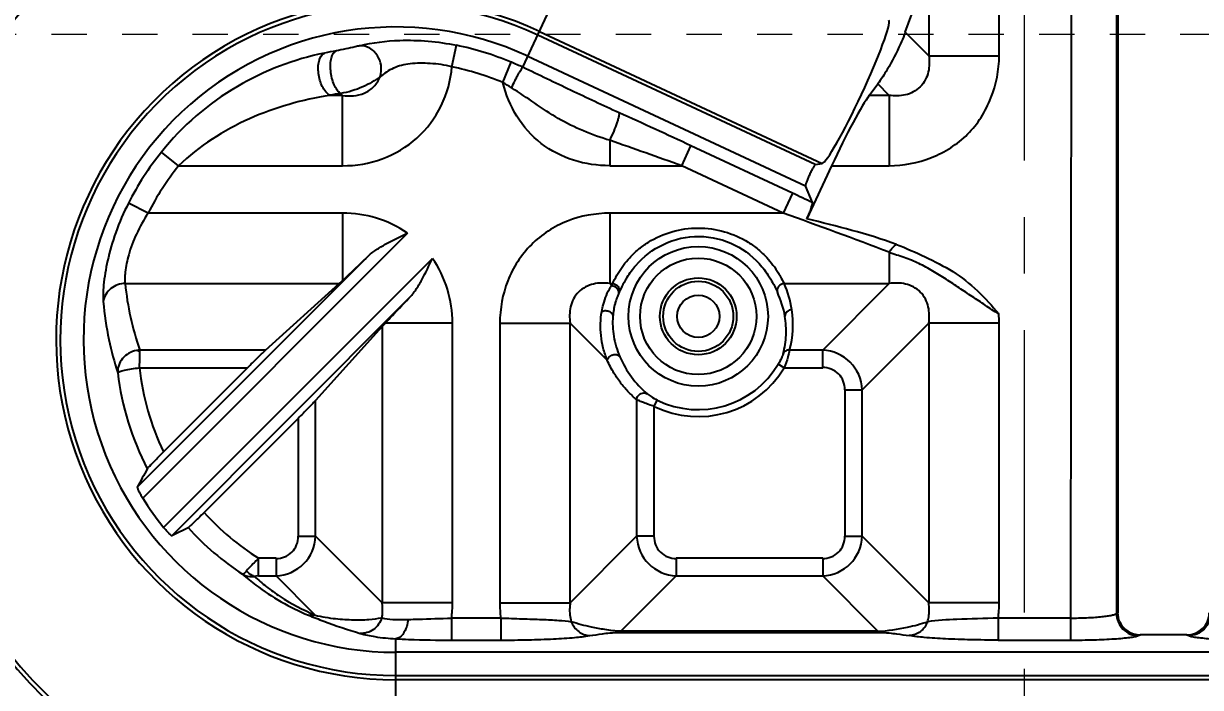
# Model space of a CAD drawing. Header units: millimetres. Extents: x 3054 to 4939, y -1170 to 130.
# Drawn here: x 3377.9 to 3428.8, y -272.4 to -243.7 of the extents above; entities that cross this region are included whole.
import ezdxf

# ---------------------------------------------------------------- set-up
doc = ezdxf.new("R2010")
doc.units = ezdxf.units.MM
doc.header["$LTSCALE"] = 16.335
doc.header["$PDMODE"] = 3
doc.header["$PDSIZE"] = 0.3125
doc.linetypes.add('CENTER', pattern=[0.6, 0.375, -0.075, 0.075, -0.075])
doc.linetypes.add('HIDDEN', pattern=[0.2, 0.1, -0.1])
doc.layers.get('0').update_dxf_attribs({"linetype": 'CONTINUOUS'})
doc.layers.get('Defpoints').update_dxf_attribs({"linetype": 'CONTINUOUS'})
doc.layers.add('21', color=7, linetype='CONTINUOUS')
doc.layers.add('center', color=1, linetype='CENTER', lineweight=9)
doc.layers.add('cool', color=153, linetype='HIDDEN', lineweight=9)
doc.styles.get("Standard").update_dxf_attribs({"font": 'txt', "width": 0.8})
doc.dimstyles.get("Standard").update_dxf_attribs({"dimtxt": 0.15625, "dimasz": 0.1875, "dimexe": 0.125, "dimexo": 0.0625, "dimtad": 0, "dimtih": 1, "dimtoh": 1, "dimdsep": 46, "dimtxsty": 'Standard', "dimcen": 0.09, "dimadec": 0, "dimazin": 0, "dimtp": 0.01, "dimtm": 0.01, "dimtfac": 1, "dimtofl": 0, "dimtmove": 0, "dimatfit": 3, "dimfxl": 0, "dimtolj": 1, "dimarcsym": 0})

# ---------------------------------------------------------------- blocks, each defined once
blk = doc.blocks.new('*D78')
at = {"color": 4, "lineweight": -2}
blk.add_line((3561.235, -283.18), (3589.582, -283.18), dxfattribs=at)
at = {"layer": 'Defpoints', "color": 0}
for p in [(3421.161, -226.18), (3561.235, -283.18), (3589.582, -283.18)]:
    blk.add_point(p, dxfattribs=at)
at = {"color": 6, "insert": (3596.915, -283.18), "char_height": 5, "attachment_point": 5}
blk.add_mtext('\\A1;57.00', dxfattribs=at)
blk = doc.blocks.new('*D79')
at = {"color": 4, "lineweight": -2}
blk.add_line((3481.854, -307.968), (3589.582, -307.968), dxfattribs=at)
at = {"layer": 'Defpoints', "color": 0}
for p in [(3421.161, -226.18), (3481.854, -307.968), (3589.582, -307.968)]:
    blk.add_point(p, dxfattribs=at)
at = {"color": 6, "insert": (3596.915, -307.968), "char_height": 5, "attachment_point": 5}
blk.add_mtext('\\A1;81.79', dxfattribs=at)
blk = doc.blocks.new('*D80')
at = {"color": 4, "lineweight": -2}
blk.add_line((3516.556, -324.18), (3589.582, -324.18), dxfattribs=at)
at = {"layer": 'Defpoints', "color": 0}
for p in [(3421.161, -226.18), (3516.556, -324.18), (3589.582, -324.18)]:
    blk.add_point(p, dxfattribs=at)
at = {"color": 6, "insert": (3596.915, -324.18), "char_height": 5, "attachment_point": 5}
blk.add_mtext('\\A1;98.00', dxfattribs=at)
blk = doc.blocks.new('*D81')
at = {"color": 4, "lineweight": -2}
blk.add_line((3547.495, -344.18), (3589.582, -344.18), dxfattribs=at)
at = {"layer": 'Defpoints', "color": 0}
for p in [(3421.161, -226.18), (3547.495, -344.18), (3589.582, -344.18)]:
    blk.add_point(p, dxfattribs=at)
at = {"color": 6, "insert": (3597.582, -344.18), "char_height": 5, "attachment_point": 5}
blk.add_mtext('\\A1;118.00', dxfattribs=at)
blk = doc.blocks.new('*D82')
at = {"color": 4, "lineweight": -2}
blk.add_line((3421.161, -379.512), (3421.161, -389.677), dxfattribs=at)
at = {"layer": 'Defpoints', "color": 0}
for p in [(3421.161, -226.18), (3421.161, -379.512), (3421.161, -389.677)]:
    blk.add_point(p, dxfattribs=at)
at = {"color": 6, "insert": (3421.161, -394.677), "char_height": 5, "attachment_point": 5, "rotation": 90}
blk.add_mtext('\\A1;0.00', dxfattribs=at)
blk = doc.blocks.new('*D83')
at = {"color": 4, "lineweight": -2}
blk.add_line((3474.154, -315.668), (3474.154, -389.677), dxfattribs=at)
at = {"layer": 'Defpoints', "color": 0}
for p in [(3421.161, -226.18), (3474.154, -315.668), (3474.154, -389.677)]:
    blk.add_point(p, dxfattribs=at)
at = {"color": 6, "insert": (3474.154, -397.677), "char_height": 5, "attachment_point": 5, "rotation": 90}
blk.add_mtext('\\A1;52.99', dxfattribs=at)
blk = doc.blocks.new('*D84')
at = {"color": 4, "lineweight": -2}
blk.add_line((3549.662, -339.842), (3549.662, -389.677), dxfattribs=at)
at = {"layer": 'Defpoints', "color": 0}
for p in [(3421.161, -226.18), (3549.662, -339.842), (3549.662, -389.677)]:
    blk.add_point(p, dxfattribs=at)
at = {"color": 6, "insert": (3549.662, -398.677), "char_height": 5, "attachment_point": 5, "rotation": 90}
blk.add_mtext('\\A1;128.50', dxfattribs=at)
blk = doc.blocks.new('*D93')
at = {"color": 4, "lineweight": -2}
blk.add_line((3343.835, -261.38), (3255.69, -261.38), dxfattribs=at)
at = {"layer": 'Defpoints', "color": 0}
for p in [(3421.161, -226.18), (3255.69, -261.38), (3343.835, -261.38)]:
    blk.add_point(p, dxfattribs=at)
at = {"color": 6, "insert": (3248.024, -261.38), "char_height": 5, "attachment_point": 5}
blk.add_mtext('\\A1;35.20', dxfattribs=at)
blk = doc.blocks.new('*D94')
at = {"color": 4, "lineweight": -2}
blk.add_line((3301.132, -283.18), (3255.69, -283.18), dxfattribs=at)
at = {"layer": 'Defpoints', "color": 0}
for p in [(3421.161, -226.18), (3255.69, -283.18), (3301.132, -283.18)]:
    blk.add_point(p, dxfattribs=at)
at = {"color": 6, "insert": (3248.357, -283.18), "char_height": 5, "attachment_point": 5}
blk.add_mtext('\\A1;57.00', dxfattribs=at)
blk = doc.blocks.new('*D95')
at = {"color": 4, "lineweight": -2}
blk.add_line((3360.454, -307.968), (3255.69, -307.968), dxfattribs=at)
at = {"layer": 'Defpoints', "color": 0}
for p in [(3421.161, -226.18), (3255.69, -307.968), (3360.454, -307.968)]:
    blk.add_point(p, dxfattribs=at)
at = {"color": 6, "insert": (3248.357, -307.968), "char_height": 5, "attachment_point": 5}
blk.add_mtext('\\A1;81.79', dxfattribs=at)
blk = doc.blocks.new('*D96')
at = {"color": 4, "lineweight": -2}
blk.add_line((3334.4, -324.18), (3255.69, -324.18), dxfattribs=at)
at = {"layer": 'Defpoints', "color": 0}
for p in [(3421.161, -226.18), (3255.69, -324.18), (3334.4, -324.18)]:
    blk.add_point(p, dxfattribs=at)
at = {"color": 6, "insert": (3248.357, -324.18), "char_height": 5, "attachment_point": 5}
blk.add_mtext('\\A1;98.00', dxfattribs=at)
blk = doc.blocks.new('*D97')
at = {"color": 4, "lineweight": -2}
blk.add_line((3286.776, -344.18), (3255.69, -344.18), dxfattribs=at)
at = {"layer": 'Defpoints', "color": 0}
for p in [(3421.161, -226.18), (3255.69, -344.18), (3286.776, -344.18)]:
    blk.add_point(p, dxfattribs=at)
at = {"color": 6, "insert": (3247.69, -344.18), "char_height": 5, "attachment_point": 5}
blk.add_mtext('\\A1;118.00', dxfattribs=at)
blk = doc.blocks.new('*D105')
at = {"color": 4, "lineweight": -2}
blk.add_line((3368.154, -315.668), (3368.154, -389.467), dxfattribs=at)
at = {"layer": 'Defpoints', "color": 0}
for p in [(3421.161, -226.18), (3368.154, -315.668), (3368.154, -389.467)]:
    blk.add_point(p, dxfattribs=at)
at = {"color": 6, "insert": (3368.154, -396.467), "char_height": 5, "attachment_point": 5, "rotation": 90}
blk.add_mtext('\\A1;53.01', dxfattribs=at)
blk = doc.blocks.new('*D106')
at = {"color": 4, "lineweight": -2}
blk.add_line((3345.76, -263.305), (3345.76, -389.467), dxfattribs=at)
at = {"layer": 'Defpoints', "color": 0}
for p in [(3421.161, -226.18), (3345.76, -263.305), (3345.76, -389.467)]:
    blk.add_point(p, dxfattribs=at)
at = {"color": 6, "insert": (3345.76, -397.134), "char_height": 5, "attachment_point": 5, "rotation": 90}
blk.add_mtext('\\A1;75.40', dxfattribs=at)
blk = doc.blocks.new('*D107')
at = {"color": 4, "lineweight": -2}
blk.add_line((3292.661, -352.98), (3292.661, -389.467), dxfattribs=at)
at = {"layer": 'Defpoints', "color": 0}
for p in [(3421.161, -226.18), (3292.661, -352.98), (3292.661, -389.467)]:
    blk.add_point(p, dxfattribs=at)
at = {"color": 6, "insert": (3292.661, -398.467), "char_height": 5, "attachment_point": 5, "rotation": 90}
blk.add_mtext('\\A1;128.50', dxfattribs=at)

msp = doc.modelspace()

# ---------------------------------------------------------------- linework, layer by layer
at = {"layer": '21', "color": 7, "linetype": 'Continuous'}
for p, q in [((3425.126, -226.189), (3425.133, -269.186)), ((3425.195, -226.12), (3425.195, -269.159)), ((3423.178, -227.582), (3423.154, -270.331)), ((3420.064, -245.105), (3420.064, -233.033)), ((3399.481, -245.606), (3404.103, -235.695)), ((3416.008, -244.09), (3417.023, -241.303)), ((3417.023, -241.303), (3417.023, -245.105)), ((3400.204, -244.056), (3412.421, -249.752)), ((3412.119, -249.808), (3400.129, -244.217)), ((3416.008, -244.09), (3417.023, -245.105)), ((3396.424, -245.588), (3396.616, -244.656)), ((3398.622, -246.265), (3398.988, -245.387)), ((3399.704, -245.128), (3411.693, -250.719)), ((3417.023, -245.105), (3420.064, -245.105)), ((3414.452, -246.816), (3414.82, -246.323)), ((3415.313, -246.816), (3414.82, -246.323)), ((3391.695, -246.816), (3391.147, -246.816)), ((3391.61, -246.73), (3391.695, -246.816)), ((3391.695, -249.856), (3391.695, -246.816)), ((3415.313, -246.816), (3414.452, -246.816)), ((3415.313, -246.816), (3415.313, -249.856)), ((3403.24, -248.756), (3403.241, -249.856)), ((3406.348, -249.856), (3406.75, -248.994)), ((3411.131, -251.037), (3406.75, -248.994)), ((3384.612, -249.856), (3383.868, -249.262)), ((3384.612, -249.856), (3391.695, -249.856)), ((3403.241, -249.856), (3406.348, -249.856)), ((3410.729, -251.899), (3406.348, -249.856)), ((3412.825, -249.856), (3411.758, -252.145)), ((3412.119, -249.808), (3412.421, -249.752)), ((3412.825, -249.856), (3415.313, -249.856)), ((3411.131, -251.037), (3410.729, -251.899)), ((3412.001, -251.444), (3411.693, -250.719)), ((3383.294, -251.899), (3382.446, -251.467)), ((3391.695, -251.899), (3383.294, -251.899)), ((3391.695, -251.899), (3391.695, -254.809)), ((3403.24, -251.899), (3403.24, -254.94)), ((3410.729, -251.899), (3403.24, -251.899)), ((3394.495, -252.764), (3383.062, -264.201)), ((3415.313, -253.589), (3415.313, -254.94)), ((3392.773, -253.781), (3382.825, -263.729)), ((3383.965, -265.468), (3395.581, -253.852)), ((3382.301, -254.94), (3391.552, -254.94)), ((3388.37, -257.813), (3391.552, -254.94)), ((3403.324, -255.024), (3403.24, -254.94)), ((3403.24, -254.94), (3403.362, -254.94)), ((3410.769, -254.94), (3415.313, -254.94)), ((3412.44, -257.813), (3415.313, -254.94)), ((3384.317, -265.827), (3394.566, -255.577)), ((3396.446, -256.65), (3393.543, -256.65)), ((3396.446, -268.723), (3396.446, -256.65)), ((3398.489, -256.65), (3398.489, -268.723)), ((3398.489, -256.65), (3401.53, -256.65)), ((3401.53, -268.723), (3401.53, -256.65)), ((3403.126, -258.246), (3401.53, -256.65)), ((3417.023, -256.65), (3414.15, -259.523)), ((3417.023, -256.65), (3417.023, -268.723)), ((3420.064, -256.65), (3417.023, -256.65)), ((3420.064, -268.723), (3420.064, -256.65)), ((3393.405, -256.8), (3390.532, -259.982)), ((3393.405, -256.8), (3393.405, -268.723)), ((3388.37, -257.813), (3382.942, -257.813)), ((3412.44, -257.813), (3411.007, -257.813)), ((3412.44, -258.573), (3412.44, -257.813)), ((3382.918, -258.574), (3387.589, -258.574)), ((3383.959, -262.204), (3387.589, -258.574)), ((3410.781, -258.573), (3410.522, -258.419)), ((3410.781, -258.573), (3412.44, -258.573)), ((3413.39, -259.523), (3413.39, -265.85)), ((3413.39, -259.523), (3414.15, -259.523)), ((3414.15, -265.85), (3414.15, -259.523)), ((3390.532, -265.85), (3390.532, -259.982)), ((3404.403, -259.949), (3404.403, -265.85)), ((3405.163, -260.242), (3405.295, -259.971)), ((3405.163, -265.85), (3405.163, -260.242)), ((3389.772, -260.762), (3385.715, -264.82)), ((3389.772, -260.762), (3389.772, -265.85)), ((3389.772, -265.85), (3390.532, -265.85)), ((3390.532, -265.85), (3393.405, -268.723)), ((3401.53, -268.723), (3404.403, -265.85)), ((3405.163, -265.85), (3404.403, -265.85)), ((3413.39, -265.85), (3414.15, -265.85)), ((3414.15, -265.85), (3417.023, -268.723)), ((3388.069, -267.56), (3388.069, -266.8)), ((3388.822, -266.8), (3388.069, -266.8)), ((3388.822, -266.8), (3388.822, -267.56)), ((3406.113, -266.8), (3406.113, -267.56)), ((3412.44, -266.8), (3406.113, -266.8)), ((3412.44, -266.8), (3412.44, -267.56)), ((3388.07, -267.56), (3388.822, -267.56)), ((3390.51, -269.248), (3388.822, -267.56)), ((3406.113, -267.56), (3403.724, -269.95)), ((3406.113, -267.56), (3412.44, -267.56)), ((3414.829, -269.95), (3412.44, -267.56)), ((3396.446, -268.723), (3393.405, -268.723)), ((3398.489, -268.723), (3401.53, -268.723)), ((3420.064, -268.723), (3417.023, -268.723)), ((3398.531, -269.379), (3396.404, -269.379)), ((3396.405, -269.379), (3396.405, -270.331)), ((3398.531, -269.379), (3398.531, -270.331)), ((3420.022, -269.379), (3420.022, -270.331)), ((3423.168, -269.379), (3420.022, -269.379)), ((3425.133, -269.186), (3425.195, -269.159)), ((3403.724, -269.95), (3403.724, -269.999)), ((3414.829, -269.95), (3403.724, -269.95)), ((3403.724, -269.999), (3414.829, -269.999)), ((3414.829, -269.95), (3414.829, -269.999)), ((3394.001, -280.636), (3394, -270.272)), ((3396.405, -270.331), (3398.531, -270.331)), ((3420.022, -270.331), (3423.154, -270.331)), ((3426.074, -270.138), (3426.151, -270.103)), ((3428.18, -270.103), (3426.151, -270.103)), ((3428.18, -270.103), (3428.257, -270.138)), ((3438.22, -270.856), (3394, -270.856)), ((3394, -271.862), (3438.22, -271.862)), ((3438.22, -272.04), (3394, -272.04))]:
    msp.add_line(p, q, dxfattribs=at)
for radius in [3.013, 2.514, 1.658, 1.514, 0.915]:
    msp.add_circle((3407.065, -256.355), radius, dxfattribs=at)
at = {"layer": '21', "color": 8, "linetype": 'HIDDEN'}
msp.add_arc((3427.165, -221.18), 87.821, 218.45894, 155.70987, dxfattribs=at)
at = {"layer": '21', "color": 7, "linetype": 'Continuous'}
for centre, radius, start, end in [((3427.165, -221.18), 85.811, 91.12889, 269.34896), ((3427.165, -221.18), 85.811, 270.6696, 358.87114), ((3394, -257.36), 22.684, 65, 270.0003), ((3394, -257.36), 21.679, 65, 270), ((3394, -257.36), 21.5, 65, 270), ((3394, -257.36), 14.68, 65, 270), ((3394, -257.36), 14.501, 65, 270), ((3394, -257.36), 13.496, 65, 269.9996), ((3394.002, -260.021), 15.345, 99.7025, 101.6006), ((3394, -257.36), 12.971, 67.3857, 78.3679), ((3394, -257.36), 12.019, 67.3853, 78.3678), ((3394.537, -256.068), 11.572, 64.7046, 67.3786), ((3394.893, -252.733), 7.466, 56.6745, 60.0306), ((3394.003, -260.971), 14.441, 99.5393, 101.4071), ((3282.499, -515.436), 293.989, 64.99881, 65.66524), ((3291.286, -569.827), 340.03, 70.22127, 70.77677), ((3394, -257.36), 12.971, 141.3671, 152.9769), ((3394, -257.36), 12.019, 141.367, 152.9766), ((3288.015, -515.069), 291.325, 64.8118, 65.00084), ((3323.316, -496.06), 259.338, 69.22258, 70.30195), ((3394.566, -253.709), 12.327, 185.7297, 199.4452), ((3380.856, -243.126), 15.936, 312.1549, 312.8548), ((3404.862, -256.097), 1.875, 145.0783, 147.5589), ((3407.048, -256.652), 4.064, 155.5241, 156.3866), ((3407.303, -256.771), 4.345, 155.0786, 155.4838), ((3428.637, -266.777), 27.491, 155.1744, 155.3548), ((3411.975, -259.078), 9.137, 154.9279, 155.1244), ((3410.157, -258.227), 7.129, 154.5369, 154.9311), ((3408.335, -257.353), 5.108, 150.1123, 154.5984), ((3406.993, -256.694), 4.164, 8.6189, 24.9131), ((3394.673, -254.602), 13.362, 184.8029, 191.9137), ((3407.123, -256.975), 3.851, 154.4272, 155.6907), ((3407.004, -256.978), 3.855, 9.2971, 25.5857), ((3406.962, -256.7), 4.195, 344.6102, 8.6329), ((3414.883, -256.648), 5.181, 359.978, 4.4671), ((3403.937, -266.318), 14.195, 137.072, 137.8916), ((3394.625, -254.612), 13.314, 191.9119, 198.3066), ((3407.741, -256.334), 4.433, 203.5928, 229.371), ((3412.358, -259.605), 1.794, 2.5951, 87.4056), ((3394, -257.36), 12.101, 186.8049, 207.4324), ((3394, -257.36), 11.149, 186.2503, 205.7515), ((3407.065, -256.355), 4.327, 243.9196, 329.1615), ((3407.065, -256.355), 4.026, 243.9196, 329.1616), ((3521.777, -339.406), 158.223, 151.09807, 151.42606), ((3394, -257.36), 12.901, 212.0195, 218.936), ((3394, -257.36), 11.149, 221.9978, 237.8558), ((3394, -257.36), 12.101, 222.1249, 236.8277), ((3388.741, -265.768), 1.794, 272.5947, 357.4056), ((3406.195, -265.768), 1.794, 182.5945, 267.4056), ((3412.358, -265.768), 1.794, 272.5945, 357.4056), ((3394, -257.36), 23.213, 208.603, 228.9566), ((3394, -257.36), 24.115, 208.6027, 228.9571), ((3391.296, -268.724), 5.151, 352.6966, 0.0166), ((3403.635, -268.725), 5.146, 179.9765, 187.3027), ((3414.914, -268.724), 5.15, 352.6956, 0.0169)]:
    msp.add_arc(centre, radius, start, end, dxfattribs=at)
for centre, major_axis, ratio, start_param, end_param in [((3413.845, -246.654), (1.444, 3.097), 0.087489, -3.079289, -0.062303), ((3413.135, -249.856), (1.51, 3.214), 0.079183, 0.368803, 1.607987), ((3426.164, -269.146), (0.888, 0.396), 0.981863, 3.141593, 4.285729)]:
    msp.add_ellipse(centre, major_axis=major_axis, ratio=ratio, start_param=start_param, end_param=end_param, dxfattribs=at)
for points, knots in [([(3392.433, -244.676), (3392.998, -244.537), (3394.4, -244.362), (3395.812, -244.49), (3396.616, -244.656)], [0, 0, 0, 0, 0.415317, 1, 1, 1, 1]), ([(3416.008, -244.09), (3415.994, -244.127), (3415.93, -244.297), (3415.859, -244.465), (3415.801, -244.595)], [0, 0, 0, 0, 0.217074, 1, 1, 1, 1]), ([(3390.917, -244.989), (3389.6, -245.26), (3386.941, -246.269), (3384.77, -248.134), (3383.868, -249.262)], [0, 0, 0, 0, 0.482076, 1, 1, 1, 1]), ([(3391.147, -246.816), (3391.08, -246.78), (3390.951, -246.661), (3390.762, -246.347), (3390.657, -245.974), (3390.638, -245.594), (3390.672, -245.284), (3390.79, -245.04), (3390.917, -244.989)], [0, 0, 0, 0, 0.110566, 0.248787, 0.533818, 0.667264, 0.800645, 1, 1, 1, 1]), ([(3391.61, -246.73), (3391.553, -246.694), (3391.446, -246.578), (3391.275, -246.259), (3391.18, -245.869), (3391.166, -245.467), (3391.204, -245.167), (3391.305, -244.938), (3391.416, -244.895)], [0, 0, 0, 0, 0.100194, 0.229403, 0.536767, 0.689016, 0.822054, 1, 1, 1, 1]), ([(3392.433, -244.676), (3392.37, -244.692), (3392.034, -244.773), (3391.694, -244.846), (3391.416, -244.895)], [0, 0, 0, 0, 0.185374, 1, 1, 1, 1]), ([(3393.321, -246.014), (3393.373, -245.857), (3393.393, -245.53), (3393.226, -245.083), (3392.899, -244.747), (3392.583, -244.665), (3392.433, -244.676)], [0, 0, 0, 0, 0.26709, 0.507534, 0.755697, 1, 1, 1, 1]), ([(3415.801, -244.595), (3415.632, -244.974), (3415.325, -245.563), (3414.969, -246.124), (3414.82, -246.323)], [0, 0, 0, 0, 0.625519, 1, 1, 1, 1]), ([(3391.695, -249.856), (3392.276, -249.856), (3393.449, -249.654), (3394.986, -248.746), (3396.056, -247.316), (3396.37, -246.167), (3396.424, -245.588)], [0, 0, 0, 0, 0.250176, 0.500086, 0.749926, 1, 1, 1, 1]), ([(3396.424, -245.588), (3396.116, -245.506), (3395.51, -245.421), (3394.655, -245.422), (3393.894, -245.592), (3393.5, -245.872), (3393.321, -246.014)], [0, 0, 0, 0, 0.293922, 0.561698, 0.788889, 1, 1, 1, 1]), ([(3417.023, -245.105), (3417.056, -245.336), (3417.055, -245.703), (3416.89, -246.159), (3416.667, -246.461), (3416.364, -246.684), (3415.909, -246.848), (3415.543, -246.849), (3415.313, -246.816)], [0, 0, 0, 0, 0.243644, 0.370968, 0.500263, 0.629998, 0.756753, 1, 1, 1, 1]), ([(3415.313, -249.856), (3415.932, -249.856), (3416.874, -249.665), (3417.986, -249.101), (3418.974, -248.329), (3419.813, -246.969), (3420.064, -245.725), (3420.064, -245.105)], [0, 0, 0, 0, 0.249656, 0.375223, 0.500702, 0.750424, 1, 1, 1, 1]), ([(3393.321, -246.014), (3393.092, -246.186), (3392.546, -246.497), (3391.943, -246.686), (3391.61, -246.73)], [0, 0, 0, 0, 0.460682, 1, 1, 1, 1]), ([(3391.695, -246.816), (3391.85, -246.84), (3392.171, -246.854), (3392.653, -246.747), (3393.074, -246.459), (3393.257, -246.168), (3393.321, -246.014)], [0, 0, 0, 0, 0.239498, 0.487581, 0.743896, 1, 1, 1, 1]), ([(3398.994, -246.495), (3399.044, -246.389), (3399.12, -246.23), (3399.224, -246.027), (3399.297, -245.889), (3399.362, -245.775), (3399.413, -245.689), (3399.451, -245.637), (3399.472, -245.61), (3399.481, -245.606)], [0, 0, 0, 0, 0.34613, 0.518073, 0.674862, 0.805964, 0.905189, 0.968976, 1, 1, 1, 1]), ([(3403.643, -247.567), (3402.941, -247.254), (3401.553, -246.602), (3400.171, -245.937), (3399.481, -245.606)], [0, 0, 0, 0, 0.501126, 1, 1, 1, 1]), ([(3403.241, -249.856), (3402.715, -249.851), (3401.656, -249.704), (3400.221, -248.972), (3399.152, -247.768), (3398.747, -246.776), (3398.622, -246.265)], [0, 0, 0, 0, 0.250172, 0.500061, 0.74993, 1, 1, 1, 1]), ([(3403.24, -248.757), (3402.852, -248.648), (3402.09, -248.373), (3401.006, -247.831), (3399.994, -247.169), (3399.343, -246.694), (3398.994, -246.495)], [0, 0, 0, 0, 0.25022, 0.501068, 0.750538, 1, 1, 1, 1]), ([(3391.147, -246.816), (3389.958, -247.001), (3387.594, -247.669), (3385.495, -249.005), (3384.612, -249.857)], [0, 0, 0, 0, 0.495162, 1, 1, 1, 1]), ([(3403.24, -248.756), (3403.307, -248.625), (3403.423, -248.377), (3403.542, -248.072), (3403.61, -247.858), (3403.643, -247.73), (3403.656, -247.637), (3403.654, -247.581), (3403.643, -247.567)], [0, 0, 0, 0, 0.347882, 0.647023, 0.772157, 0.879015, 0.956836, 1, 1, 1, 1]), ([(3412.119, -249.808), (3412.113, -249.809), (3412.101, -249.822), (3412.081, -249.847), (3412.055, -249.888), (3412.01, -249.965), (3411.947, -250.084), (3411.87, -250.243), (3411.797, -250.404), (3411.746, -250.53), (3411.715, -250.616), (3411.7, -250.663), (3411.693, -250.695), (3411.691, -250.714), (3411.693, -250.719)], [0, 0, 0, 0, 0.016545, 0.048765, 0.096341, 0.157946, 0.314197, 0.496382, 0.67913, 0.836982, 0.899706, 0.948562, 0.982154, 1, 1, 1, 1]), ([(3382.446, -251.467), (3382.237, -251.877), (3381.882, -252.694), (3381.534, -253.888), (3381.383, -254.795), (3381.346, -255.384), (3381.349, -255.62), (3381.357, -255.72)], [0, 0, 0, 0, 0.311541, 0.600737, 0.840219, 0.932089, 1, 1, 1, 1]), ([(3411.758, -252.145), (3411.795, -252.06), (3411.862, -251.903), (3411.934, -251.716), (3411.975, -251.593), (3411.994, -251.526), (3412.003, -251.479), (3412.005, -251.453), (3412.001, -251.444)], [0, 0, 0, 0, 0.375379, 0.685212, 0.805439, 0.898838, 0.963754, 1, 1, 1, 1]), ([(3383.294, -251.899), (3383.104, -252.187), (3382.781, -252.769), (3382.45, -253.628), (3382.314, -254.286), (3382.286, -254.705), (3382.292, -254.871), (3382.301, -254.94)], [0, 0, 0, 0, 0.318335, 0.611966, 0.847748, 0.935444, 1, 1, 1, 1]), ([(3394.495, -252.764), (3394.089, -252.482), (3393.183, -252.041), (3392.189, -251.904), (3391.695, -251.899)], [0, 0, 0, 0, 0.499907, 1, 1, 1, 1]), ([(3403.24, -251.899), (3402.62, -251.911), (3401.364, -252.121), (3399.76, -253.17), (3398.713, -254.774), (3398.5, -256.03), (3398.489, -256.65)], [0, 0, 0, 0, 0.250129, 0.500013, 0.749892, 1, 1, 1, 1]), ([(3415.625, -253.252), (3414.996, -253.018), (3413.71, -252.63), (3412.409, -252.304), (3411.758, -252.145)], [0, 0, 0, 0, 0.499965, 1, 1, 1, 1]), ([(3403.6, -254.494), (3403.744, -254.255), (3404.015, -253.894), (3404.467, -253.459), (3405.054, -253.036), (3405.919, -252.649), (3407.06, -252.491), (3408.202, -252.647), (3409.069, -253.031), (3409.657, -253.453), (3410.111, -253.888), (3410.383, -254.249), (3410.528, -254.489)], [0, 0, 0, 0, 0.101141, 0.161731, 0.226366, 0.361779, 0.499765, 0.63776, 0.773217, 0.837909, 0.898582, 1, 1, 1, 1]), ([(3392.773, -253.781), (3392.886, -253.671), (3393.146, -253.476), (3393.718, -253.135), (3394.179, -252.915), (3394.49, -252.77)], [0, 0, 0, 0, 0.236217, 0.485058, 1, 1, 1, 1]), ([(3404.363, -254.159), (3404.691, -253.781), (3405.532, -253.13), (3407.108, -252.78), (3408.671, -253.166), (3409.496, -253.832), (3409.814, -254.214)], [0, 0, 0, 0, 0.243405, 0.500857, 0.758285, 1, 1, 1, 1]), ([(3415.313, -253.589), (3415.362, -253.517), (3415.455, -253.396), (3415.567, -253.285), (3415.625, -253.252)], [0, 0, 0, 0, 0.566848, 1, 1, 1, 1]), ([(3420.048, -256.245), (3419.847, -256.134), (3419.47, -255.876), (3418.902, -255.503), (3418.34, -255.129), (3417.781, -254.751), (3417.203, -254.393), (3416.599, -254.065), (3415.962, -253.805), (3415.521, -253.679), (3415.313, -253.589)], [0, 0, 0, 0, 0.12624, 0.250996, 0.374189, 0.497383, 0.622226, 0.748538, 0.875088, 1, 1, 1, 1]), ([(3415.625, -253.252), (3416.047, -253.409), (3416.868, -253.784), (3418.085, -254.383), (3419.152, -255.23), (3419.756, -255.901), (3420.048, -256.245)], [0, 0, 0, 0, 0.250074, 0.500073, 0.749935, 1, 1, 1, 1]), ([(3392.773, -253.781), (3392.67, -253.881), (3392.314, -254.226), (3391.954, -254.568), (3391.695, -254.809)], [0, 0, 0, 0, 0.287561, 1, 1, 1, 1]), ([(3394.566, -255.577), (3394.676, -255.464), (3394.875, -255.204), (3395.216, -254.627), (3395.436, -254.164), (3395.581, -253.852)], [0, 0, 0, 0, 0.236558, 0.485518, 1, 1, 1, 1]), ([(3396.446, -256.65), (3396.443, -256.156), (3396.303, -255.163), (3395.865, -254.256), (3395.581, -253.852)], [0, 0, 0, 0, 0.5001, 1, 1, 1, 1]), ([(3403.906, -254.807), (3403.935, -254.757), (3404.071, -254.53), (3404.228, -254.315), (3404.363, -254.159)], [0, 0, 0, 0, 0.221132, 1, 1, 1, 1]), ([(3409.814, -254.214), (3409.888, -254.302), (3410.114, -254.6), (3410.298, -254.927), (3410.41, -255.161)], [0, 0, 0, 0, 0.306863, 1, 1, 1, 1]), ([(3403.362, -254.94), (3403.377, -254.911), (3403.451, -254.76), (3403.53, -254.611), (3403.6, -254.494)], [0, 0, 0, 0, 0.19539, 1, 1, 1, 1]), ([(3410.528, -254.489), (3410.554, -254.534), (3410.64, -254.681), (3410.715, -254.834), (3410.769, -254.94)], [0, 0, 0, 0, 0.303733, 1, 1, 1, 1]), ([(3382.301, -254.94), (3382.085, -254.942), (3381.638, -255.091), (3381.391, -255.505), (3381.357, -255.72)], [0, 0, 0, 0, 0.497637, 1, 1, 1, 1]), ([(3403.24, -254.94), (3403.009, -254.906), (3402.642, -254.908), (3402.186, -255.071), (3401.882, -255.292), (3401.661, -255.596), (3401.498, -256.052), (3401.496, -256.419), (3401.53, -256.65)], [0, 0, 0, 0, 0.243802, 0.370664, 0.499992, 0.629321, 0.7562, 1, 1, 1, 1]), ([(3402.896, -256.151), (3402.914, -256.045), (3402.993, -255.676), (3403.135, -255.319), (3403.279, -255.091)], [0, 0, 0, 0, 0.285709, 1, 1, 1, 1]), ([(3403.324, -255.024), (3403.36, -255.025), (3403.435, -255.045), (3403.565, -255.123), (3403.618, -255.241), (3403.621, -255.315)], [0, 0, 0, 0, 0.24164, 0.503782, 1, 1, 1, 1]), ([(3403.362, -254.94), (3403.406, -254.942), (3403.495, -254.97), (3403.639, -255.077), (3403.673, -255.231), (3403.65, -255.313)], [0, 0, 0, 0, 0.248663, 0.516155, 1, 1, 1, 1]), ([(3410.41, -255.161), (3410.416, -255.175), (3410.44, -255.225), (3410.464, -255.276), (3410.481, -255.313)], [0, 0, 0, 0, 0.272917, 1, 1, 1, 1]), ([(3410.769, -254.94), (3410.726, -254.942), (3410.637, -254.969), (3410.493, -255.075), (3410.458, -255.23), (3410.481, -255.313)], [0, 0, 0, 0, 0.245418, 0.511433, 1, 1, 1, 1]), ([(3417.023, -256.65), (3417.057, -256.419), (3417.055, -256.052), (3416.892, -255.596), (3416.671, -255.292), (3416.367, -255.071), (3415.911, -254.908), (3415.544, -254.906), (3415.313, -254.94)], [0, 0, 0, 0, 0.243809, 0.370672, 0.500004, 0.629333, 0.756208, 1, 1, 1, 1]), ([(3393.543, -256.65), (3393.614, -256.574), (3393.952, -256.213), (3394.294, -255.857), (3394.566, -255.577)], [0, 0, 0, 0, 0.210783, 1, 1, 1, 1]), ([(3403.513, -255.653), (3403.497, -255.704), (3403.43, -255.933), (3403.39, -256.17), (3403.375, -256.355)], [0, 0, 0, 0, 0.223924, 1, 1, 1, 1]), ([(3403.614, -255.39), (3403.605, -255.41), (3403.568, -255.496), (3403.536, -255.584), (3403.513, -255.653)], [0, 0, 0, 0, 0.231226, 1, 1, 1, 1]), ([(3403.126, -258.246), (3403.061, -258.075), (3402.948, -257.726), (3402.824, -257.025), (3402.836, -256.49), (3402.896, -256.151)], [0, 0, 0, 0, 0.258042, 0.515339, 1, 1, 1, 1]), ([(3402.896, -256.151), (3402.949, -256.12), (3403.071, -256.092), (3403.231, -256.135), (3403.342, -256.228), (3403.374, -256.313), (3403.375, -256.355)], [0, 0, 0, 0, 0.3033, 0.582565, 0.790114, 1, 1, 1, 1]), ([(3411.109, -256.07), (3411.034, -256.071), (3410.879, -256.13), (3410.81, -256.282), (3410.808, -256.355)], [0, 0, 0, 0, 0.509466, 1, 1, 1, 1]), ([(3403.375, -256.355), (3403.352, -256.643), (3403.38, -257.246), (3403.555, -257.825), (3403.678, -258.108)], [0, 0, 0, 0, 0.482369, 1, 1, 1, 1]), ([(3410.731, -257.976), (3410.801, -257.712), (3410.886, -257.169), (3410.852, -256.622), (3410.808, -256.355)], [0, 0, 0, 0, 0.503335, 1, 1, 1, 1]), ([(3382.797, -257.828), (3382.679, -257.85), (3382.452, -257.932), (3382.178, -258.159), (3382.005, -258.459), (3381.977, -258.686), (3381.985, -258.794)], [0, 0, 0, 0, 0.260584, 0.516633, 0.76249, 1, 1, 1, 1]), ([(3382.931, -258.366), (3382.936, -258.298), (3382.936, -258.201), (3382.935, -258.076), (3382.936, -257.995), (3382.937, -257.935), (3382.938, -257.892), (3382.938, -257.865), (3382.939, -257.843), (3382.929, -257.826), (3382.91, -257.821), (3382.886, -257.821), (3382.847, -257.823), (3382.817, -257.826), (3382.797, -257.828)], [0, 0, 0, 0, 0.300248, 0.434717, 0.555305, 0.659795, 0.705389, 0.746286, 0.782414, 0.801036, 0.827135, 0.864505, 0.909283, 1, 1, 1, 1]), ([(3382.933, -258.353), (3382.934, -258.334), (3382.938, -258.26), (3382.941, -258.186), (3382.942, -258.132)], [0, 0, 0, 0, 0.261694, 1, 1, 1, 1]), ([(3382.942, -258.132), (3382.943, -258.097), (3382.943, -257.991), (3382.942, -257.885), (3382.942, -257.813)], [0, 0, 0, 0, 0.326394, 1, 1, 1, 1]), ([(3387.589, -258.573), (3387.733, -258.429), (3387.99, -258.176), (3388.247, -257.924), (3388.363, -257.819)], [0, 0, 0, 0, 0.56546, 1, 1, 1, 1]), ([(3403.126, -258.246), (3403.141, -258.181), (3403.23, -258.067), (3403.401, -257.998), (3403.567, -258.004), (3403.654, -258.066), (3403.678, -258.108)], [0, 0, 0, 0, 0.292828, 0.578932, 0.785507, 1, 1, 1, 1]), ([(3404.403, -259.949), (3404.283, -259.856), (3404.055, -259.632), (3403.72, -259.258), (3403.398, -258.793), (3403.214, -258.44), (3403.126, -258.246)], [0, 0, 0, 0, 0.212948, 0.444243, 0.702669, 1, 1, 1, 1]), ([(3410.731, -257.976), (3410.714, -258.039), (3410.647, -258.189), (3410.573, -258.335), (3410.522, -258.419)], [0, 0, 0, 0, 0.399181, 1, 1, 1, 1]), ([(3411.007, -257.813), (3410.95, -257.811), (3410.835, -257.839), (3410.754, -257.927), (3410.731, -257.976)], [0, 0, 0, 0, 0.508088, 1, 1, 1, 1]), ([(3411.007, -257.813), (3410.987, -257.914), (3410.92, -258.171), (3410.839, -258.423), (3410.781, -258.573)], [0, 0, 0, 0, 0.389946, 1, 1, 1, 1]), ([(3381.985, -258.794), (3381.99, -258.782), (3382.021, -258.762), (3382.08, -258.737), (3382.169, -258.709), (3382.335, -258.668), (3382.588, -258.621), (3382.803, -258.59), (3382.918, -258.575)], [0, 0, 0, 0, 0.03874, 0.106098, 0.202902, 0.326554, 0.638506, 1, 1, 1, 1]), ([(3413.401, -259.523), (3413.401, -259.277), (3413.207, -258.756), (3412.686, -258.562), (3412.44, -258.562)], [0, 0, 0, 0, 0.499994, 1, 1, 1, 1]), ([(3404.403, -259.949), (3404.408, -259.889), (3404.453, -259.779), (3404.577, -259.681), (3404.719, -259.647), (3404.812, -259.672), (3404.854, -259.698)], [0, 0, 0, 0, 0.299354, 0.550793, 0.755119, 1, 1, 1, 1]), ([(3404.854, -259.698), (3404.908, -259.744), (3405.052, -259.841), (3405.203, -259.926), (3405.295, -259.971)], [0, 0, 0, 0, 0.407274, 1, 1, 1, 1]), ([(3390.527, -259.988), (3390.422, -260.105), (3390.169, -260.362), (3389.916, -260.618), (3389.772, -260.762)], [0, 0, 0, 0, 0.434542, 1, 1, 1, 1]), ([(3405.163, -260.242), (3405.082, -260.215), (3404.926, -260.166), (3404.712, -260.087), (3404.54, -260.016), (3404.44, -259.973), (3404.403, -259.949)], [0, 0, 0, 0, 0.313586, 0.601551, 0.837818, 1, 1, 1, 1]), ([(3383.26, -262.935), (3383.266, -262.925), (3383.29, -262.898), (3383.334, -262.846), (3383.403, -262.773), (3383.528, -262.641), (3383.715, -262.449), (3383.874, -262.289), (3383.959, -262.204)], [0, 0, 0, 0, 0.03488, 0.103935, 0.203873, 0.330583, 0.644245, 1, 1, 1, 1]), ([(3382.825, -263.729), (3382.822, -263.734), (3382.828, -263.752), (3382.837, -263.784), (3382.858, -263.831), (3382.898, -263.916), (3382.966, -264.042), (3383.027, -264.145), (3383.061, -264.199)], [0, 0, 0, 0, 0.031461, 0.096656, 0.193669, 0.318896, 0.635182, 1, 1, 1, 1]), ([(3385.715, -264.82), (3385.633, -264.902), (3385.479, -265.054), (3385.296, -265.232), (3385.172, -265.349), (3385.105, -265.411), (3385.058, -265.451), (3385.035, -265.472), (3385.026, -265.477)], [0, 0, 0, 0, 0.365024, 0.680792, 0.805537, 0.902245, 0.9678, 1, 1, 1, 1]), ([(3384.317, -265.827), (3384.313, -265.829), (3384.297, -265.819), (3384.275, -265.803), (3384.239, -265.771), (3384.174, -265.708), (3384.08, -265.606), (3384.005, -265.517), (3383.965, -265.468)], [0, 0, 0, 0, 0.027105, 0.087467, 0.180966, 0.304903, 0.625352, 1, 1, 1, 1]), ([(3388.822, -266.811), (3389.068, -266.811), (3389.59, -266.617), (3389.783, -266.096), (3389.783, -265.85)], [0, 0, 0, 0, 0.499993, 1, 1, 1, 1]), ([(3405.152, -265.85), (3405.152, -266.096), (3405.346, -266.617), (3405.867, -266.811), (3406.113, -266.811)], [0, 0, 0, 0, 0.499994, 1, 1, 1, 1]), ([(3412.44, -266.811), (3412.686, -266.811), (3413.207, -266.617), (3413.401, -266.096), (3413.401, -265.85)], [0, 0, 0, 0, 0.499994, 1, 1, 1, 1]), ([(3388.069, -266.8), (3388.018, -266.848), (3387.839, -267.022), (3387.666, -267.202), (3387.548, -267.337)], [0, 0, 0, 0, 0.281572, 1, 1, 1, 1]), ([(3387.548, -267.337), (3387.514, -267.375), (3387.469, -267.427), (3387.412, -267.475), (3387.389, -267.488), (3387.38, -267.489)], [0, 0, 0, 0, 0.672081, 0.878687, 1, 1, 1, 1]), ([(3387.883, -267.579), (3387.852, -267.569), (3387.724, -267.515), (3387.615, -267.42), (3387.548, -267.337)], [0, 0, 0, 0, 0.230432, 1, 1, 1, 1]), ([(3387.379, -267.489), (3387.564, -267.651), (3388.43, -268.358), (3389.416, -268.92), (3390.222, -269.253)], [0, 0, 0, 0, 0.219584, 1, 1, 1, 1]), ([(3387.38, -267.489), (3387.416, -267.51), (3387.573, -267.583), (3387.754, -267.598), (3387.883, -267.579)], [0, 0, 0, 0, 0.243379, 1, 1, 1, 1]), ([(3388.07, -267.56), (3388.053, -267.56), (3387.991, -267.561), (3387.927, -267.565), (3387.883, -267.579)], [0, 0, 0, 0, 0.264981, 1, 1, 1, 1]), ([(3387.883, -267.579), (3388.05, -267.732), (3388.411, -268.036), (3389.254, -268.649), (3389.984, -269.027), (3390.51, -269.248)], [0, 0, 0, 0, 0.217562, 0.451993, 1, 1, 1, 1]), ([(3393.397, -269.368), (3393.407, -269.317), (3393.438, -269.103), (3393.429, -268.884), (3393.405, -268.723)], [0, 0, 0, 0, 0.242591, 1, 1, 1, 1]), ([(3401.53, -268.723), (3401.52, -268.793), (3401.493, -269.064), (3401.52, -269.343), (3401.58, -269.535)], [0, 0, 0, 0, 0.260913, 1, 1, 1, 1]), ([(3416.973, -269.535), (3416.994, -269.469), (3417.056, -269.203), (3417.052, -268.924), (3417.023, -268.723)], [0, 0, 0, 0, 0.255817, 1, 1, 1, 1]), ([(3390.51, -269.248), (3390.486, -269.255), (3390.392, -269.273), (3390.292, -269.27), (3390.222, -269.253)], [0, 0, 0, 0, 0.256695, 1, 1, 1, 1]), ([(3390.222, -269.253), (3390.442, -269.343), (3391.175, -269.63), (3391.923, -269.88), (3392.45, -270.039)], [0, 0, 0, 0, 0.301204, 1, 1, 1, 1]), ([(3390.51, -269.248), (3390.8, -269.326), (3391.231, -269.393), (3391.787, -269.437), (3392.265, -269.462), (3392.8, -269.451), (3393.209, -269.4), (3393.397, -269.368)], [0, 0, 0, 0, 0.309016, 0.448311, 0.575257, 0.803054, 1, 1, 1, 1]), ([(3393.398, -269.368), (3393.365, -269.467), (3393.265, -269.659), (3392.977, -269.96), (3392.649, -270.057), (3392.45, -270.039)], [0, 0, 0, 0, 0.25343, 0.515305, 1, 1, 1, 1]), ([(3393.397, -269.368), (3393.548, -269.411), (3393.811, -269.442), (3394.191, -269.449), (3394.414, -269.447), (3394.532, -269.441)], [0, 0, 0, 0, 0.413441, 0.688714, 1, 1, 1, 1]), ([(3394.532, -269.441), (3394.521, -269.543), (3394.459, -269.861), (3394.235, -270.245), (3394, -270.272)], [0, 0, 0, 0, 0.302435, 1, 1, 1, 1]), ([(3394.532, -269.441), (3394.675, -269.436), (3395.3, -269.413), (3395.924, -269.395), (3396.404, -269.379)], [0, 0, 0, 0, 0.230198, 1, 1, 1, 1]), ([(3398.531, -269.379), (3398.841, -269.388), (3399.436, -269.411), (3400.273, -269.435), (3400.98, -269.47), (3401.401, -269.507), (3401.58, -269.535)], [0, 0, 0, 0, 0.304646, 0.585283, 0.821718, 1, 1, 1, 1]), ([(3420.022, -269.379), (3419.427, -269.401), (3418.41, -269.427), (3417.391, -269.475), (3416.973, -269.535)], [0, 0, 0, 0, 0.585386, 1, 1, 1, 1]), ([(3423.154, -269.379), (3423.383, -269.379), (3423.815, -269.37), (3424.329, -269.339), (3424.679, -269.299), (3424.878, -269.268), (3425.025, -269.233), (3425.106, -269.204), (3425.133, -269.186)], [0, 0, 0, 0, 0.344627, 0.648, 0.772275, 0.873845, 0.950345, 1, 1, 1, 1]), ([(3425.133, -269.186), (3425.135, -269.304), (3425.184, -269.552), (3425.394, -269.872), (3425.711, -270.086), (3425.957, -270.136), (3426.074, -270.138)], [0, 0, 0, 0, 0.241173, 0.501967, 0.761525, 1, 1, 1, 1]), ([(3428.18, -270.103), (3428.303, -270.103), (3428.554, -270.055), (3428.872, -269.847), (3429.086, -269.533), (3429.136, -269.282), (3429.136, -269.159)], [0, 0, 0, 0, 0.250062, 0.500057, 0.750004, 1, 1, 1, 1]), ([(3429.198, -269.186), (3429.196, -269.304), (3429.147, -269.552), (3428.937, -269.872), (3428.62, -270.086), (3428.374, -270.136), (3428.257, -270.138)], [0, 0, 0, 0, 0.241173, 0.501967, 0.761525, 1, 1, 1, 1]), ([(3401.58, -269.535), (3401.645, -269.702), (3401.858, -270.001), (3402.208, -270.132), (3402.376, -270.138)], [0, 0, 0, 0, 0.513561, 1, 1, 1, 1]), ([(3403.724, -269.95), (3403.489, -269.942), (3403.061, -269.885), (3402.343, -269.758), (3401.863, -269.632), (3401.58, -269.535)], [0, 0, 0, 0, 0.321591, 0.589768, 1, 1, 1, 1]), ([(3402.376, -270.138), (3402.558, -270.109), (3402.845, -270.067), (3403.293, -270.01), (3403.562, -269.998), (3403.724, -269.999)], [0, 0, 0, 0, 0.406021, 0.642073, 1, 1, 1, 1]), ([(3414.829, -269.95), (3415.258, -269.927), (3415.983, -269.816), (3416.689, -269.63), (3416.973, -269.535)], [0, 0, 0, 0, 0.589323, 1, 1, 1, 1]), ([(3414.829, -269.999), (3414.991, -269.998), (3415.259, -270.01), (3415.708, -270.068), (3415.995, -270.108), (3416.176, -270.138)], [0, 0, 0, 0, 0.358136, 0.592867, 1, 1, 1, 1]), ([(3416.973, -269.535), (3416.91, -269.698), (3416.699, -269.997), (3416.35, -270.132), (3416.176, -270.138)], [0, 0, 0, 0, 0.501184, 1, 1, 1, 1]), ([(3392.45, -270.039), (3392.661, -270.102), (3393.176, -270.205), (3393.697, -270.257), (3394, -270.272)], [0, 0, 0, 0, 0.419908, 1, 1, 1, 1]), ([(3394, -270.272), (3394.184, -270.282), (3394.985, -270.318), (3395.787, -270.331), (3396.405, -270.331)], [0, 0, 0, 0, 0.229699, 1, 1, 1, 1]), ([(3398.531, -270.331), (3398.927, -270.331), (3399.688, -270.322), (3400.752, -270.286), (3401.639, -270.23), (3402.16, -270.175), (3402.376, -270.138)], [0, 0, 0, 0, 0.308369, 0.592227, 0.829176, 1, 1, 1, 1]), ([(3420.022, -270.331), (3419.626, -270.331), (3418.865, -270.322), (3417.801, -270.287), (3416.915, -270.23), (3416.393, -270.175), (3416.176, -270.138)], [0, 0, 0, 0, 0.308386, 0.592194, 0.829039, 1, 1, 1, 1]), ([(3423.154, -270.331), (3423.49, -270.33), (3424.121, -270.322), (3424.873, -270.289), (3425.389, -270.25), (3425.687, -270.219), (3425.908, -270.184), (3426.029, -270.156), (3426.074, -270.138)], [0, 0, 0, 0, 0.343874, 0.64524, 0.770608, 0.873695, 0.950562, 1, 1, 1, 1]), ([(3428.257, -270.138), (3428.302, -270.156), (3428.423, -270.184), (3428.644, -270.219), (3428.941, -270.25), (3429.457, -270.289), (3430.21, -270.322), (3430.841, -270.33), (3431.177, -270.331)], [0, 0, 0, 0, 0.049369, 0.12622, 0.229289, 0.35465, 0.656082, 1, 1, 1, 1])]:
    msp.add_open_spline(points, degree=3, knots=knots, dxfattribs=at)
for points in [[(3403.621, -255.315), (3403.622, -255.34), (3403.62, -255.366), (3403.614, -255.39)], [(3382.918, -258.574), (3382.915, -258.5), (3382.926, -258.427), (3382.933, -258.353)], [(3385.026, -265.477), (3384.789, -265.593), (3384.553, -265.71), (3384.317, -265.827)], [(3425.276, -269.542), (3425.223, -269.423), (3425.195, -269.289), (3425.195, -269.159)]]:
    msp.add_open_spline(points, degree=3, dxfattribs=at)
at = {"layer": '21', "color": 8, "linetype": 'HIDDEN'}
msp.add_open_spline([(3382.942, -257.834), (3382.931, -257.834), (3382.904, -257.836), (3382.879, -257.837), (3382.828, -257.845), (3382.869, -257.845), (3382.881, -257.845)], degree=3, knots=[0, 0, 0, 0, 0.243613, 0.574456, 0.730019, 1, 1, 1, 1], dxfattribs=at)
at = {"layer": 'center', "color": 1, "linetype": 'CENTER', "ltscale": 1.990328}
msp.add_line((3421.161, -386.18), (3421.161, -66.18), dxfattribs=at)
at = {"layer": 'cool', "ltscale": 0.932966}
msp.add_line((3275.491, -244.18), (3566.831, -244.18), dxfattribs=at)

# ---------------------------------------------------------------- dimensions: what is measured, and where the dimension line sits
for feature_location, offset, dtype, origin, picture, middle in [((3286.776, -344.18), (-31.086, 0), 0, (3421.161, -226.18), '*D97', (3247.69, -344.18)), ((3343.835, -261.38), (-88.145, 0), 0, (3421.161, -226.18), '*D93', (3248.024, -261.38)), ((3301.132, -283.18), (-45.442, 0), 0, (3421.161, -226.18), '*D94', (3248.357, -283.18)), ((3360.454, -307.968), (-104.764, 0), 0, (3421.161, -226.18), '*D95', (3248.357, -307.968)), ((3334.4, -324.18), (-78.709, 0), 0, (3421.161, -226.18), '*D96', (3248.357, -324.18)), ((3292.661, -352.98), (0, -36.487), 1, (3421.161, -226.18), '*D107', (3292.661, -398.467)), ((3345.76, -263.305), (0, -126.162), 1, (3421.161, -226.18), '*D106', (3345.76, -397.134)), ((3368.154, -315.668), (0, -73.799), 1, (3421.161, -226.18), '*D105', (3368.154, -396.467)), ((3421.161385516, -379.51157823), (0, -10.165092812), 1, (3421.161385516, -226.180448609), '*D82', (3421.161385516, -394.676671042)), ((3561.235, -283.18), (28.346, 0), 0, (3421.161, -226.18), '*D78', (3596.915, -283.18)), ((3481.854, -307.968), (107.728, 0), 0, (3421.161, -226.18), '*D79', (3596.915, -307.968)), ((3516.556, -324.18), (73.026, 0), 0, (3421.161, -226.18), '*D80', (3596.915, -324.18)), ((3547.495, -344.18), (42.087, 0), 0, (3421.161, -226.18), '*D81', (3597.582, -344.18)), ((3474.154, -315.668), (0, -74.009), 1, (3421.161, -226.18), '*D83', (3474.154, -397.677)), ((3549.662, -339.842), (0, -49.834), 1, (3421.161, -226.18), '*D84', (3549.662, -398.677))]:
    dim = msp.add_ordinate_dim(feature_location=feature_location, offset=offset, dtype=dtype, origin=origin, dimstyle='Standard', override={"dimtxt": 5, "dimasz": 5, "dimexe": 0, "dimexo": 0, "dimgap": 0, "dimtih": 0, "dimtoh": 0, "dimzin": 0, "dimcen": 0, "dimclrd": 4, "dimclre": 4, "dimclrt": 6, "dimadec": 2, "dimtp": 0, "dimtm": 0, "dimtzin": 0})
    dim.commit()
    dim.dimension.update_dxf_attribs({"geometry": picture, "text_midpoint": middle})

doc.saveas('drawing.dxf')
